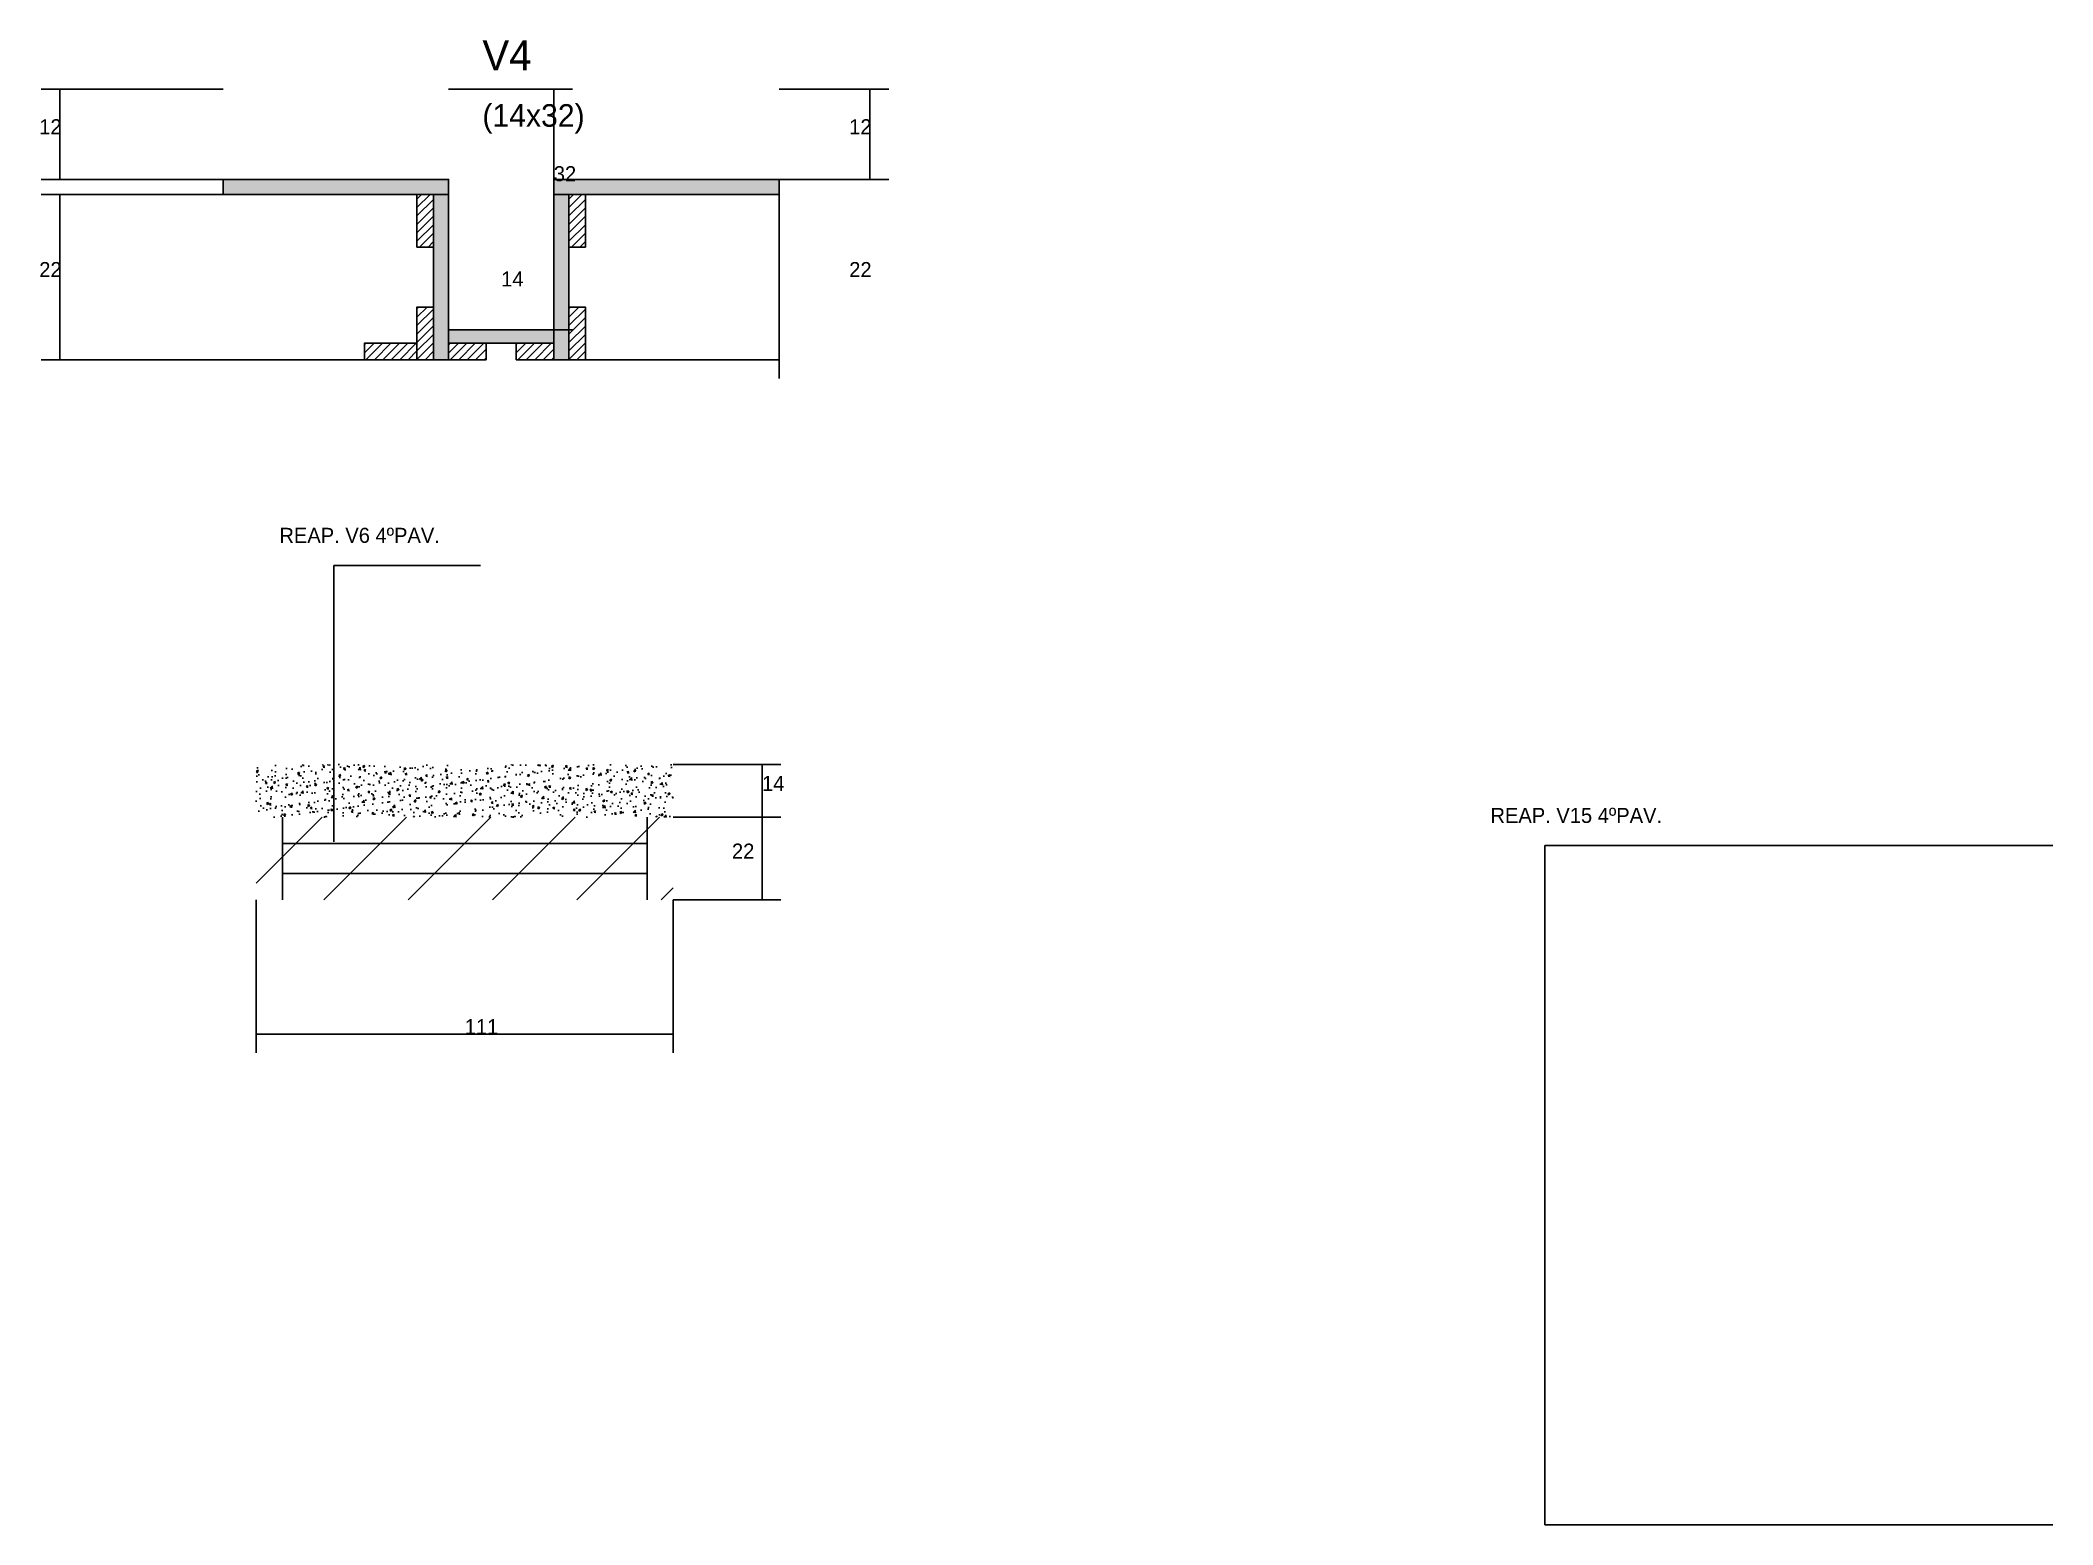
# Model space of a CAD drawing. Header units: metres. Extents: x 133968 to 134504, y 31121 to 31516.
import ezdxf

# ---------------------------------------------------------------- set-up
doc = ezdxf.new("R2010")
doc.units = ezdxf.units.M
for name, color, linetype in [('COTA', 4, 'Continuous'), ('Cota Seção (2x)', 4, 'Continuous'), ('Hachura', 253, 'Continuous'), ('Madeira', 126, 'Continuous'), ('Painéis', 200, 'Continuous'), ('PONTALETE', 2, 'Continuous'), ('SARR_2.2x7', 40, 'Continuous'), ('Texto Seção', 7, 'Continuous')]:
    doc.layers.add(name, color=color, linetype=linetype)

msp = doc.modelspace()

# ---------------------------------------------------------------- hatches: boundary and pattern name
at = {"layer": 'COTA'}
h = msp.add_hatch(dxfattribs=at)
h.set_pattern_fill('AR-CONC', scale=0.03)
h.paths.add_polyline_path([(134025.7, 31323.1), (134025.7, 31309.1), (134136.7, 31309.1), (134136.7, 31323.1)])
at = {"layer": 'Hachura'}
h = msp.add_hatch(color=8, dxfattribs=at)
h.dxf.hatch_style = 1
h.paths.add_polyline_path([(134016.9, 31474.8), (134016.9, 31478.8), (134016.9, 31478.8), (134076.9, 31478.8), (134076.9, 31478.8), (134076.9, 31474.8), (134076.9, 31474.8), (134016.9, 31474.8)])
h = msp.add_hatch(color=8, dxfattribs=at)
h.dxf.hatch_style = 1
h.paths.add_polyline_path([(134164.9, 31474.8), (134164.9, 31478.8), (134164.9, 31478.8), (134104.9, 31478.8), (134104.9, 31478.8), (134104.9, 31474.8), (134104.9, 31474.8), (134164.9, 31474.8)])
h = msp.add_hatch(dxfattribs=at)
h.set_pattern_fill('ANSI31', scale=0.5)
h.paths.add_polyline_path([(134072.9, 31460.8), (134068.5, 31460.8), (134068.5, 31460.8), (134068.5, 31474.8), (134068.5, 31474.8), (134072.9, 31474.8), (134072.9, 31474.8), (134072.9, 31460.8)])
h = msp.add_hatch(color=8, dxfattribs=at)
h.dxf.hatch_style = 1
h.paths.add_polyline_path([(134072.9, 31474.8), (134076.9, 31474.8), (134076.9, 31474.8), (134076.9, 31430.8), (134076.9, 31430.8), (134072.9, 31430.8), (134072.9, 31430.8), (134072.9, 31474.8)])
h = msp.add_hatch(color=8, dxfattribs=at)
h.dxf.hatch_style = 1
h.paths.add_polyline_path([(134108.9, 31474.8), (134104.9, 31474.8), (134104.9, 31474.8), (134104.9, 31430.8), (134104.9, 31430.8), (134108.9, 31430.8), (134108.9, 31430.8), (134108.9, 31474.8)])
h = msp.add_hatch(dxfattribs=at)
h.set_pattern_fill('ANSI31', scale=0.5)
h.paths.add_polyline_path([(134113.3, 31460.8), (134108.9, 31460.8), (134108.9, 31460.8), (134108.9, 31474.8), (134108.9, 31474.8), (134113.3, 31474.8), (134113.3, 31474.8), (134113.3, 31460.8)])
h = msp.add_hatch(dxfattribs=at)
h.set_pattern_fill('ANSI31', scale=0.5)
h.paths.add_polyline_path([(134072.9, 31430.8), (134068.5, 31430.8), (134068.5, 31430.8), (134068.5, 31444.8), (134068.5, 31444.8), (134072.9, 31444.8), (134072.9, 31444.8), (134072.9, 31430.8)])
h = msp.add_hatch(dxfattribs=at)
h.set_pattern_fill('ANSI31', scale=0.5)
h.paths.add_polyline_path([(134113.3, 31430.8), (134108.9, 31430.8), (134108.9, 31430.8), (134108.9, 31444.8), (134108.9, 31444.8), (134113.3, 31444.8), (134113.3, 31444.8), (134113.3, 31430.8)])
h = msp.add_hatch(dxfattribs=at)
h.set_pattern_fill('ANSI31', scale=0.5)
h.paths.add_polyline_path([(134068.5, 31435.2), (134068.5, 31430.8), (134068.5, 31430.8), (134054.5, 31430.8), (134054.5, 31430.8), (134054.5, 31435.2), (134054.5, 31435.2), (134068.5, 31435.2)])
h = msp.add_hatch(color=8, dxfattribs=at)
h.dxf.hatch_style = 1
h.paths.add_polyline_path([(134076.9, 31435.2), (134076.9, 31438.8), (134076.9, 31438.8), (134104.9, 31438.8), (134104.9, 31438.8), (134104.9, 31435.2), (134104.9, 31435.2), (134076.9, 31435.2)])
h = msp.add_hatch(dxfattribs=at)
h.set_pattern_fill('ANSI31', scale=0.5)
h.paths.add_polyline_path([(134076.9, 31430.8), (134076.9, 31435.2), (134076.9, 31435.2), (134086.9, 31435.2), (134086.9, 31435.2), (134086.9, 31430.8), (134086.9, 31430.8), (134076.9, 31430.8)])
h = msp.add_hatch(dxfattribs=at)
h.set_pattern_fill('ANSI31', scale=0.5)
h.paths.add_polyline_path([(134094.9, 31430.8), (134094.9, 31435.2), (134094.9, 31435.2), (134104.9, 31435.2), (134104.9, 31435.2), (134104.9, 31430.8), (134104.9, 31430.8), (134094.9, 31430.8)])
h = msp.add_hatch(dxfattribs=at)
h.set_pattern_fill('ANSI31', scale=5)
h.paths.add_polyline_path([(134025.7, 31309.1), (134025.7, 31287.1), (134136.7, 31287.1), (134136.7, 31309.1)])

# ---------------------------------------------------------------- linework, layer by layer
at = {"layer": 'COTA'}
for p, q in [((134016.9, 31502.8), (133968.5, 31502.8)), ((133973.5, 31478.8), (133973.5, 31502.8)), ((134164.9, 31502.8), (134194, 31502.8)), ((134189, 31478.8), (134189, 31502.8)), ((134016.9, 31478.8), (133968.5, 31478.8)), ((134164.9, 31478.8), (134194, 31478.8)), ((134016.9, 31474.8), (133968.5, 31474.8)), ((133973.5, 31430.8), (133973.5, 31474.8)), ((134164.9, 31474.8), (134164.9, 31425.8)), ((134113.3, 31430.8), (134113.3, 31435.8)), ((134054.5, 31430.8), (133968.5, 31430.8)), ((134113.3, 31430.8), (134164.9, 31430.8)), ((134136.7, 31323.1), (134165.3, 31323.1)), ((134160.3, 31309.1), (134160.3, 31323.1)), ((134136.7, 31309.1), (134165.3, 31309.1)), ((134136.7, 31309.1), (134165.3, 31309.1)), ((134160.3, 31287.1), (134160.3, 31309.1)), ((134025.7, 31287.1), (134025.7, 31246.4)), ((134136.7, 31287.1), (134136.7, 31246.4)), ((134136.7, 31287.1), (134165.3, 31287.1)), ((134025.7, 31251.4), (134136.7, 31251.4))]:
    msp.add_line(p, q, dxfattribs=at)
at = {"layer": 'Cota Seção (2x)'}
for p, q in [((134076.9, 31502.8), (134109.9, 31502.8)), ((134104.9, 31438.8), (134104.9, 31502.8)), ((134076.9, 31438.8), (134076.9, 31443.8)), ((134104.9, 31438.8), (134104.9, 31443.8)), ((134076.9, 31438.8), (134109.9, 31438.8)), ((134076.9, 31438.8), (134104.9, 31438.8))]:
    msp.add_line(p, q, dxfattribs=at)
at = {"layer": 'Madeira'}
for points in [[(134072.9, 31460.8), (134068.5, 31460.8), (134068.5, 31474.8), (134072.9, 31474.8)], [(134113.3, 31460.8), (134108.9, 31460.8), (134108.9, 31474.8), (134113.3, 31474.8)], [(134072.9, 31430.8), (134068.5, 31430.8), (134068.5, 31444.8), (134072.9, 31444.8)], [(134113.3, 31430.8), (134108.9, 31430.8), (134108.9, 31444.8), (134113.3, 31444.8)], [(134068.5, 31435.2), (134068.5, 31430.8), (134054.5, 31430.8), (134054.5, 31435.2)], [(134076.9, 31430.8), (134076.9, 31435.2), (134086.9, 31435.2), (134086.9, 31430.8)], [(134094.9, 31430.8), (134094.9, 31435.2), (134104.9, 31435.2), (134104.9, 31430.8)]]:
    msp.add_lwpolyline(points, close=True, dxfattribs=at)
at = {"layer": 'Painéis'}
for p, q in [((134016.9, 31478.8), (134076.9, 31478.8)), ((134016.9, 31474.8), (134016.9, 31478.8)), ((134076.9, 31474.8), (134076.9, 31478.8)), ((134104.9, 31478.8), (134164.9, 31478.8)), ((134104.9, 31474.8), (134104.9, 31478.8)), ((134164.9, 31474.8), (134164.9, 31478.8)), ((134076.9, 31430.8), (134076.9, 31474.8)), ((134104.9, 31430.8), (134104.9, 31474.8))]:
    msp.add_line(p, q, dxfattribs=at)
for points in [[(134016.9, 31474.8), (134016.9, 31478.8), (134076.9, 31478.8), (134076.9, 31474.8)], [(134164.9, 31474.8), (134164.9, 31478.8), (134104.9, 31478.8), (134104.9, 31474.8)], [(134072.9, 31474.8), (134076.9, 31474.8), (134076.9, 31430.8), (134072.9, 31430.8)], [(134108.9, 31474.8), (134104.9, 31474.8), (134104.9, 31430.8), (134108.9, 31430.8)], [(134076.9, 31435.2), (134076.9, 31438.8), (134104.9, 31438.8), (134104.9, 31435.2)]]:
    msp.add_lwpolyline(points, close=True, dxfattribs=at)
at = {"layer": 'PONTALETE'}
for p, q in [((134046.4, 31376.1), (134085.4, 31376.1)), ((134046.4, 31376.1), (134046.4, 31302.6)), ((134368.6, 31301.6), (134503.7, 31301.6)), ((134368.6, 31301.6), (134368.6, 31120.9)), ((134368.6, 31120.9), (134503.7, 31120.9))]:
    msp.add_line(p, q, dxfattribs=at)
at = {"layer": 'SARR_2.2x7'}
for p, q in [((134032.7, 31287.1), (134032.7, 31309.1)), ((134129.7, 31287.1), (134129.7, 31309.1)), ((134032.7, 31302.1), (134129.7, 31302.1)), ((134032.7, 31294.1), (134129.7, 31294.1))]:
    msp.add_line(p, q, dxfattribs=at)

# ---------------------------------------------------------------- texts
at = {"layer": 'COTA'}
for s, p in [('12', (133968, 31490.8)), ('12', (134183.5, 31490.8)), ('22', (133968, 31452.8)), ('22', (134183.5, 31452.8)), ('14', (134160.3, 31316.1)), ('22', (134152.3, 31298.1)), ('111', (134081.2, 31251.4))]:
    msp.add_text(s, height=4, dxfattribs=at).set_placement(p)
at = {"layer": 'Cota Seção (2x)'}
for s, p in [('32', (134104.9, 31478.3)), ('14', (134090.9, 31450.3))]:
    msp.add_text(s, height=4, dxfattribs=at).set_placement(p)
at = {"layer": 'PONTALETE'}
for s, p in [('REAP. V6 4ºPAV.', (134031.9, 31382.1)), ('REAP. V15 4ºPAV.', (134354.1, 31307.6))]:
    msp.add_text(s, height=4, dxfattribs=at).set_placement(p)
at = {"layer": 'Texto Seção'}
for s, height, p in [('V4', 8, (134085.9, 31507.8)), ('(14x32)', 6, (134085.9, 31492.8))]:
    msp.add_text(s, height=height, dxfattribs=at).set_placement(p)

doc.saveas('drawing.dxf')
